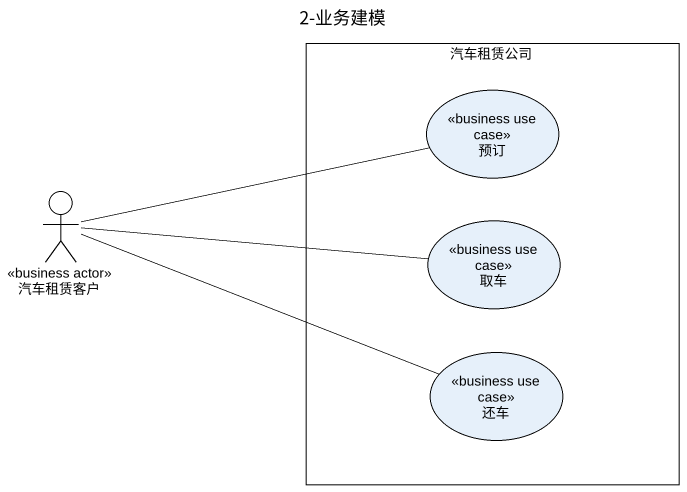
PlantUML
@startuml
title 2-业务建模
rectangle 汽车租赁公司 {
  usecase 预订 <<business use case>>
  usecase 取车 <<business use case>>
  usecase 还车 <<business use case>>
}
actor 汽车租赁客户 <<business actor>>
汽车租赁客户 -right- 预订
汽车租赁客户 -right- 取车
汽车租赁客户 -right- 还车
@enduml
